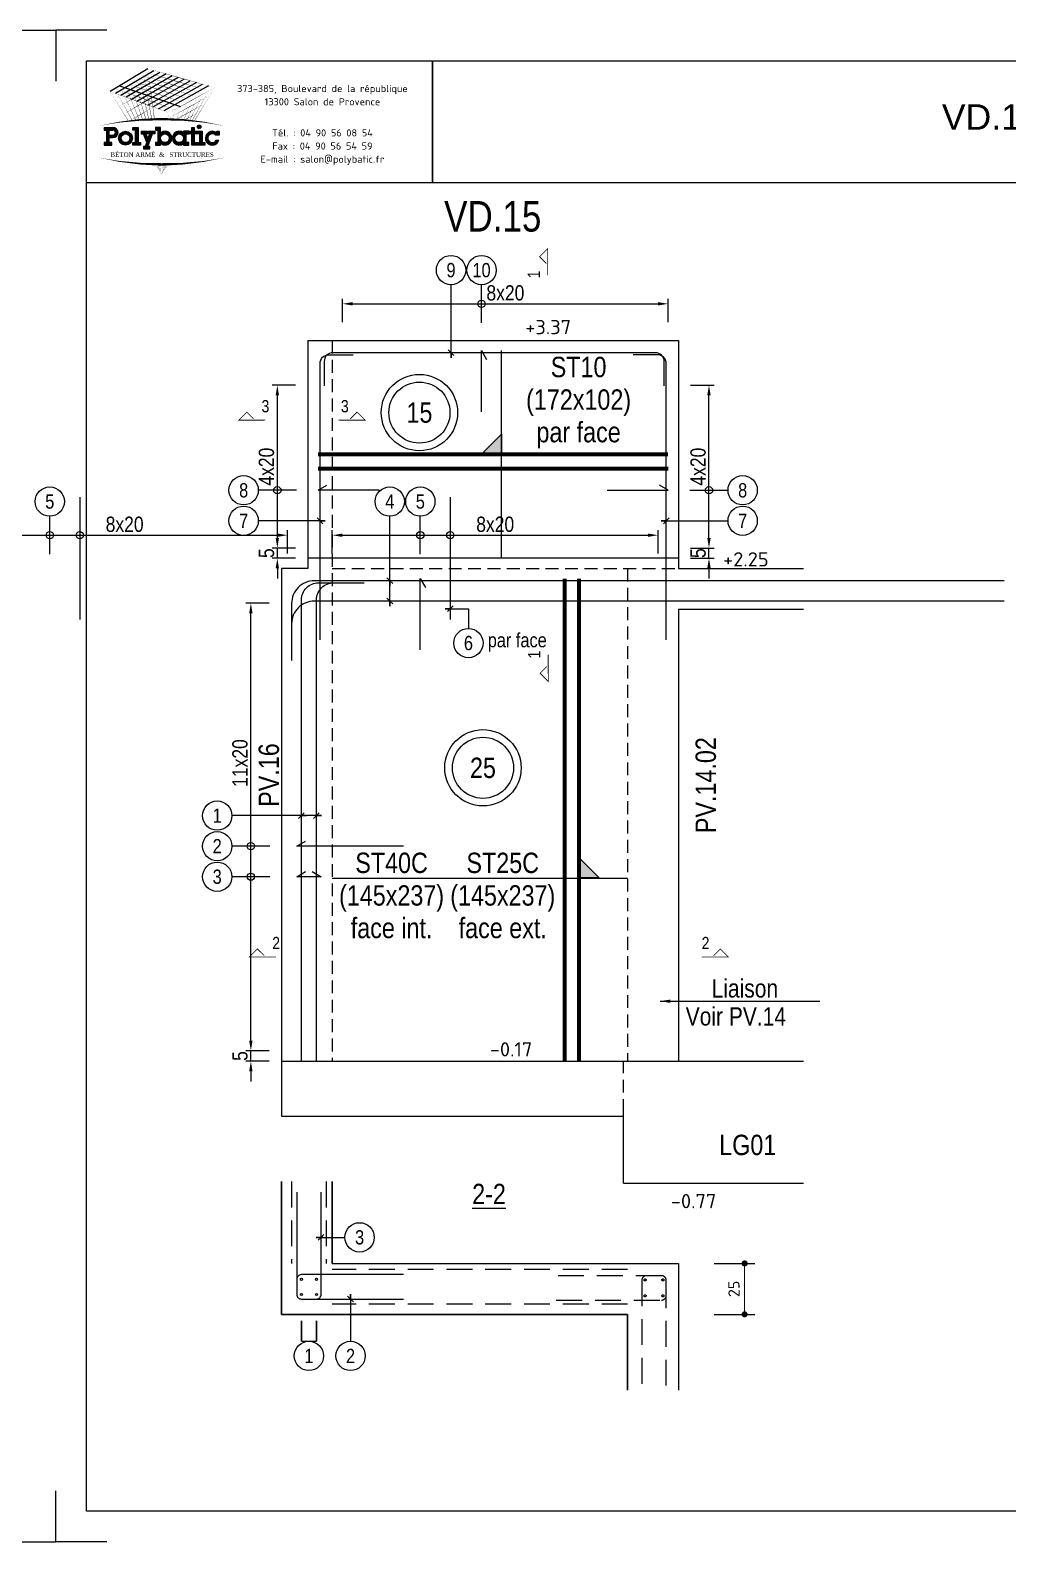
# Model space of a CAD drawing. Extents: x -10329 to 23244, y -15032 to -6928.
# Drawn here: x 17082 to 17562, y -9140 to -8398 of the extents above; entities that cross this region are included whole.
import ezdxf
from ezdxf.enums import TextEntityAlignment as Align

# ---------------------------------------------------------------- set-up
doc = ezdxf.new("R2010")
doc.units = 0
doc.linetypes.add('CACHE', pattern=[9.525, 6.35, -3.175])
doc.linetypes.add('CACHEX2', pattern=[19.05, 12.7, -6.35])
doc.layers.get('Defpoints').update_dxf_attribs({"color": 53})
for name, color, linetype in [('aide_STR_TS_TXT', 7, 'Continuous'), ('ARMATURES_ACIERS_FINS', 120, 'Continuous'), ('ARMATURES_ACIERS_FORTS', 150, 'Continuous'), ('ARMATURES_REPERAGE_ACIERS', 7, 'Continuous'), ('ARMATURES_TS', 22, 'CACHEX2'), ('Format A4 - Ech 1.25 - Horizontal$0$PYC-CARTOUCHE', 7, 'Continuous'), ('PYC_ARM_secondaries', 154, 'CACHEX2'), ('PYC_Cotation', 11, 'Continuous'), ('PYC_HOZ_BET_VU', 252, 'Continuous'), ('PYC_Niveau - Texte', 20, 'Continuous'), ('PYC_Texte général', 102, 'Continuous'), ('STR_TS_TXT', 7, 'Continuous')]:
    doc.layers.add(name, color=color, linetype=linetype)
doc.styles.add('Cotations', font='simplex.shx')
doc.styles.add('Format A3 - Ech 1.25 - Horizontal$0$ARIAL', font='ARIAL.TTF')
doc.styles.add('Format A3 - Ech 1.25 - Horizontal$0$POLYBATIC', font='TIMES.TTF')
doc.styles.add('Format A3 - Ech 1.25 - Horizontal$0$schéma', font='simplex.shx')
doc.styles.add('PYC_Texte_cotations', font='romans.shx')
doc.styles.add('PYC_Texte_Normal', font='ARIALN.TTF')
doc.styles.add('PYC_Texte_Reperage', font='ARIALN.TTF')
doc.styles.add('PYC_Texte_Titre1', font='ARIALN.TTF', dxfattribs={"height": 30})
doc.styles.add('SGI_Tex_Cotes', font='ARIALN.TTF')
doc.styles.get("Standard").update_dxf_attribs({"font": 'ARIAL.TTF'})
doc.styles.add('TEXTE TS', font='romans.shx', dxfattribs={"width": 0.7, "oblique": 15})
doc.linetypes.add('RBx0.50', pattern='A,0.25,-0.025,["V",Standard,S=0.05,R=0,X=-0.025,Y=-0.05],-0.05,["V",Standard,S=0.05,R=180,X=0.025,Y=0.05],-0.025', length=0.35)
doc.dimstyles.new('PYC-COUPES-25', dxfattribs={"dimscale": 50, "dimtxt": 0.11, "dimasz": 0.06, "dimexe": 0.1, "dimexo": 0.1, "dimgap": 0.05, "dimtad": 3, "dimdec": 1, "dimrnd": 0.5, "dimzin": 9, "dimdsep": 46, "dimtxsty": 'PYC_Texte_cotations', "dimblk1": 'DOT', "dimblk2": 'DOT', "dimsah": 1, "dimcen": 0.09, "dimclrd": 256, "dimclrt": 7, "dimaunit": 2, "dimadec": 1, "dimazin": 0, "dimtfac": 1, "dimtdec": 1, "dimtix": 1, "dimtmove": 2, "dimatfit": 3, "dimldrblk": 'DOT', "dimfxl": 0.3, "dimfxlon": 1, "dimtolj": 1, "dimtzin": 0, "dimlwd": 20, "dimarcsym": 0})
doc.dimstyles.new('SGI_Cot_Secondaire_25', dxfattribs={"dimscale": 0.5, "dimtxt": 15, "dimasz": 10, "dimexe": 5, "dimexo": 0, "dimgap": 3, "dimtad": 1, "dimdsep": 46, "dimtxsty": 'SGI_Tex_Cotes', "dimcen": 0, "dimclrd": 7, "dimclre": 7, "dimclrt": 7, "dimaunit": 2, "dimazin": 0, "dimtfac": 1, "dimtmove": 0, "dimatfit": 3, "dimfxl": 18, "dimfxlon": 1, "dimtolj": 1, "dimtzin": 0, "dimlwd": 25, "dimlwe": 25, "dimarcsym": 0})

# ---------------------------------------------------------------- blocks, each defined once
blk = doc.blocks.new('*U3')
at = {"linetype": 'Continuous', "lineweight": 25}
for radius in [25, 20]:
    blk.add_circle((0, 0), radius, dxfattribs=at)
at = {"linetype": 'Continuous', "lineweight": 25, "style": 'PYC_Texte_Normal'}
blk.add_attdef('EP2', text='', height=15, dxfattribs=at).set_placement((0, 0), align=Align.MIDDLE_CENTER)
blk = doc.blocks.new('_Dot')
at = {"color": 0, "lineweight": -2}
blk.add_line((-0.5, 0), (-1, 0), dxfattribs=at)
at = {"color": 0, "const_width": 0.5}
blk.add_lwpolyline([(-0.25, 0, 1), (0.25, 0, 1)], format="xyb", close=True, dxfattribs=at)
blk = doc.blocks.new('*D83')
at = {"layer": 'Defpoints', "color": 0, "transparency": 16777216}
for p in [(17400.49, -9003.62), (17433, -9003.62), (17375.49, -9028.62)]:
    blk.add_point(p, dxfattribs=at)
at = {"layer": 'PYC_Cotation', "color": 0, "lineweight": -2, "transparency": 16777216}
for p, q in [((17418, -9003.62), (17438, -9003.62)), ((17418, -9028.62), (17438, -9028.62))]:
    blk.add_line(p, q, dxfattribs=at)
at = {"layer": 'PYC_Cotation', "linetype": 'Continuous', "lineweight": 20, "transparency": 16777216}
blk.add_line((17433, -9025.62), (17433, -9006.62), dxfattribs=at)
at = {"layer": 'PYC_Cotation', "lineweight": 20, "transparency": 16777216, "xscale": 3, "yscale": 3, "zscale": 3}
for p, rotation in [((17433, -9003.62), 90), ((17433, -9028.62), 270)]:
    blk.add_blockref('_Dot', p, dxfattribs=dict(at, rotation=rotation))
at = {"layer": 'PYC_Cotation', "color": 7, "transparency": 16777216, "insert": (17427.75, -9016.12), "char_height": 5.5, "attachment_point": 5, "rotation": 90, "style": 'PYC_Texte_cotations'}
blk.add_mtext('\\A1;25', dxfattribs=at)
blk = doc.blocks.new('mrega')
at = {"layer": 'aide_STR_TS_TXT', "style": 'TEXTE TS', "width": 0.8}
for tag, p in [('ST10', (14.48, 0)), ('DIM', (14.48, -16)), ('NOTE', (14.48, -32))]:
    blk.add_attdef(tag, text='', height=10, dxfattribs=at).set_placement(p, align=Align.CENTER)
blk = doc.blocks.new('A$C6F247267')
blk.add_hatch(color=256).paths.add_polyline_path([(0, -0.2), (-0.2, 0), (0, 0)])
blk.add_lwpolyline([(-0.2, 0), (0, 0), (0, -0.2), (-0.2, 0)])
blk = doc.blocks.new('*D154')
at = {"layer": 'Defpoints', "color": 0, "transparency": 16777216}
for p in [(17395.49, -8532.22), (17235.49, -8550.22), (17395.49, -8550.22)]:
    blk.add_point(p, dxfattribs=at)
at = {"layer": 'PYC_Cotation', "color": 7, "linetype": 'Continuous', "lineweight": 25, "transparency": 16777216}
for p, q in [((17235.49, -8541.22), (17235.49, -8529.72)), ((17395.49, -8541.22), (17395.49, -8529.72)), ((17240.49, -8532.22), (17390.49, -8532.22))]:
    blk.add_line(p, q, dxfattribs=at)
at = {"layer": 'PYC_Cotation', "color": 7, "transparency": 16777216}
for points in [[(17240.49, -8531.38), (17240.49, -8533.05), (17235.49, -8532.22)], [(17390.49, -8531.38), (17390.49, -8533.05), (17395.49, -8532.22)]]:
    blk.add_solid(points, dxfattribs=at)
at = {"layer": 'PYC_Cotation', "color": 7, "transparency": 16777216, "insert": (17315.49, -8526.89), "char_height": 7.5, "attachment_point": 5, "style": 'SGI_Tex_Cotes'}
blk.add_mtext('\\A1;8x20', dxfattribs=at)
blk = doc.blocks.new('*D156')
at = {"layer": 'Defpoints', "color": 0, "transparency": 16777216}
for p in [(17390.49, -8645.89), (17230.49, -8657.22), (17390.49, -8657.22)]:
    blk.add_point(p, dxfattribs=at)
at = {"layer": 'PYC_Cotation', "color": 7, "linetype": 'Continuous', "lineweight": 25, "transparency": 16777216}
for p, q in [((17230.49, -8654.89), (17230.49, -8643.39)), ((17235.49, -8645.89), (17385.49, -8645.89)), ((17390.49, -8654.89), (17390.49, -8643.39))]:
    blk.add_line(p, q, dxfattribs=at)
at = {"layer": 'PYC_Cotation', "color": 7, "transparency": 16777216}
for points in [[(17235.49, -8645.06), (17235.49, -8646.72), (17230.49, -8645.89)], [(17385.49, -8645.06), (17385.49, -8646.72), (17390.49, -8645.89)]]:
    blk.add_solid(points, dxfattribs=at)
at = {"layer": 'PYC_Cotation', "color": 7, "transparency": 16777216, "insert": (17310.49, -8640.56), "char_height": 7.5, "attachment_point": 5, "style": 'SGI_Tex_Cotes'}
blk.add_mtext('\\A1;8x20', dxfattribs=at)
blk = doc.blocks.new('*D157')
at = {"layer": 'Defpoints', "color": 0, "transparency": 16777216}
for p in [(17203.49, -8652.22), (17218.49, -8652.22), (17218.49, -8657.22)]:
    blk.add_point(p, dxfattribs=at)
at = {"layer": 'PYC_Cotation', "color": 7, "linetype": 'Continuous', "lineweight": 25, "transparency": 16777216}
for p, q in [((17203.49, -8647.22), (17203.49, -8642.22)), ((17212.49, -8652.22), (17200.99, -8652.22)), ((17212.49, -8657.22), (17200.99, -8657.22)), ((17203.49, -8657.22), (17203.49, -8652.22)), ((17203.49, -8662.22), (17203.49, -8667.22))]:
    blk.add_line(p, q, dxfattribs=at)
at = {"layer": 'PYC_Cotation', "color": 7, "transparency": 16777216}
for points in [[(17202.65, -8647.22), (17204.32, -8647.22), (17203.49, -8652.22)], [(17202.65, -8662.22), (17204.32, -8662.22), (17203.49, -8657.22)]]:
    blk.add_solid(points, dxfattribs=at)
at = {"layer": 'PYC_Cotation', "color": 7, "transparency": 16777216, "insert": (17198.17, -8654.72), "char_height": 7.5, "attachment_point": 5, "rotation": 90, "style": 'SGI_Tex_Cotes'}
blk.add_mtext('\\A1;5', dxfattribs=at)
blk = doc.blocks.new('*D158')
at = {"layer": 'Defpoints', "color": 0, "transparency": 16777216}
for p in [(17203.49, -8572.22), (17218.49, -8572.22), (17218.49, -8652.22)]:
    blk.add_point(p, dxfattribs=at)
at = {"layer": 'PYC_Cotation', "color": 7, "linetype": 'Continuous', "lineweight": 25, "transparency": 16777216}
for p, q in [((17212.49, -8572.22), (17200.99, -8572.22)), ((17203.49, -8647.22), (17203.49, -8577.22)), ((17212.49, -8652.22), (17200.99, -8652.22))]:
    blk.add_line(p, q, dxfattribs=at)
at = {"layer": 'PYC_Cotation', "color": 7, "transparency": 16777216}
for points in [[(17202.65, -8577.22), (17204.32, -8577.22), (17203.49, -8572.22)], [(17202.65, -8647.22), (17204.32, -8647.22), (17203.49, -8652.22)]]:
    blk.add_solid(points, dxfattribs=at)
at = {"layer": 'PYC_Cotation', "color": 7, "transparency": 16777216, "insert": (17198.16, -8612.22), "char_height": 7.5, "attachment_point": 5, "rotation": 90, "style": 'SGI_Tex_Cotes'}
blk.add_mtext('\\A1;4x20', dxfattribs=at)
blk = doc.blocks.new('*D159')
at = {"layer": 'Defpoints', "color": 0, "transparency": 16777216}
for p in [(17400.49, -8652.22), (17400.49, -8657.22), (17415.49, -8652.22)]:
    blk.add_point(p, dxfattribs=at)
at = {"layer": 'PYC_Cotation', "color": 7, "linetype": 'Continuous', "lineweight": 25, "transparency": 16777216}
for p, q in [((17415.49, -8647.22), (17415.49, -8642.22)), ((17406.49, -8652.22), (17417.99, -8652.22)), ((17406.49, -8657.22), (17417.99, -8657.22)), ((17415.49, -8657.22), (17415.49, -8652.22)), ((17415.49, -8662.22), (17415.49, -8667.22))]:
    blk.add_line(p, q, dxfattribs=at)
at = {"layer": 'PYC_Cotation', "color": 7, "transparency": 16777216}
for points in [[(17414.65, -8647.22), (17416.32, -8647.22), (17415.49, -8652.22)], [(17414.65, -8662.22), (17416.32, -8662.22), (17415.49, -8657.22)]]:
    blk.add_solid(points, dxfattribs=at)
at = {"layer": 'PYC_Cotation', "color": 7, "transparency": 16777216, "insert": (17410.17, -8654.72), "char_height": 7.5, "attachment_point": 5, "rotation": 90, "style": 'SGI_Tex_Cotes'}
blk.add_mtext('\\A1;5', dxfattribs=at)
blk = doc.blocks.new('*D160')
at = {"layer": 'Defpoints', "color": 0, "transparency": 16777216}
for p in [(17400.49, -8572.22), (17415.49, -8572.22), (17400.49, -8652.22)]:
    blk.add_point(p, dxfattribs=at)
at = {"layer": 'PYC_Cotation', "color": 7, "linetype": 'Continuous', "lineweight": 25, "transparency": 16777216}
for p, q in [((17406.49, -8572.22), (17417.99, -8572.22)), ((17415.49, -8647.22), (17415.49, -8577.22)), ((17406.49, -8652.22), (17417.99, -8652.22))]:
    blk.add_line(p, q, dxfattribs=at)
at = {"layer": 'PYC_Cotation', "color": 7, "transparency": 16777216}
for points in [[(17414.65, -8577.22), (17416.32, -8577.22), (17415.49, -8572.22)], [(17414.65, -8647.22), (17416.32, -8647.22), (17415.49, -8652.22)]]:
    blk.add_solid(points, dxfattribs=at)
at = {"layer": 'PYC_Cotation', "color": 7, "transparency": 16777216, "insert": (17410.16, -8612.22), "char_height": 7.5, "attachment_point": 5, "rotation": 90, "style": 'SGI_Tex_Cotes'}
blk.add_mtext('\\A1;4x20', dxfattribs=at)
blk = doc.blocks.new('*D161')
at = {"layer": 'Defpoints', "color": 0, "transparency": 16777216}
for p in [(17190.49, -8899.22), (17205.49, -8899.22), (17205.49, -8904.22)]:
    blk.add_point(p, dxfattribs=at)
at = {"layer": 'PYC_Cotation', "color": 7, "linetype": 'Continuous', "lineweight": 25, "transparency": 16777216}
for p, q in [((17190.49, -8894.22), (17190.49, -8889.22)), ((17199.49, -8899.22), (17187.99, -8899.22)), ((17190.49, -8904.22), (17190.49, -8899.22)), ((17199.49, -8904.22), (17187.99, -8904.22)), ((17190.49, -8909.22), (17190.49, -8914.22))]:
    blk.add_line(p, q, dxfattribs=at)
at = {"layer": 'PYC_Cotation', "color": 7, "transparency": 16777216}
for points in [[(17189.65, -8894.22), (17191.32, -8894.22), (17190.49, -8899.22)], [(17189.65, -8909.22), (17191.32, -8909.22), (17190.49, -8904.22)]]:
    blk.add_solid(points, dxfattribs=at)
at = {"layer": 'PYC_Cotation', "color": 7, "transparency": 16777216, "insert": (17185.17, -8901.72), "char_height": 7.5, "attachment_point": 5, "rotation": 90, "style": 'SGI_Tex_Cotes'}
blk.add_mtext('\\A1;5', dxfattribs=at)
blk = doc.blocks.new('*D162')
at = {"layer": 'Defpoints', "color": 0, "transparency": 16777216}
for p in [(17190.49, -8679.22), (17205.49, -8679.22), (17205.49, -8899.22)]:
    blk.add_point(p, dxfattribs=at)
at = {"layer": 'PYC_Cotation', "color": 7, "linetype": 'Continuous', "lineweight": 25, "transparency": 16777216}
for p, q in [((17199.49, -8679.22), (17187.99, -8679.22)), ((17190.49, -8894.22), (17190.49, -8684.22)), ((17199.49, -8899.22), (17187.99, -8899.22))]:
    blk.add_line(p, q, dxfattribs=at)
at = {"layer": 'PYC_Cotation', "color": 7, "transparency": 16777216}
for points in [[(17189.65, -8684.22), (17191.32, -8684.22), (17190.49, -8679.22)], [(17189.65, -8894.22), (17191.32, -8894.22), (17190.49, -8899.22)]]:
    blk.add_solid(points, dxfattribs=at)
at = {"layer": 'PYC_Cotation', "color": 7, "transparency": 16777216, "insert": (17185.16, -8757.81), "char_height": 7.5, "attachment_point": 5, "rotation": 90, "style": 'SGI_Tex_Cotes'}
blk.add_mtext('\\A1;11x20', dxfattribs=at)
blk = doc.blocks.new('Format A3 - Ech 1.25 - Horizontal$0$A$C492E529B')
h = blk.add_hatch(color=256)
h.paths.add_polyline_path([(-1.983, 0.1), (-2.083, 0.1), (-2.083, 0.3), (-1.933, 0.3, 1), (-1.933, 0.7), (-2.283, 0.7), (-2.283, 0.6), (-2.183, 0.6), (-2.183, 0.1), (-2.283, 0.1), (-2.283, 0), (-1.983, 0)])
h.paths.add_polyline_path([(-2.083, 0.4), (-2.083, 0.6), (-1.933, 0.6, -1), (-1.933, 0.4)], flags=16)
for color, points in [(256, [(-0.938, 0.7), (-1.138, 0.7), (-1.138, 0.6), (-1.038, 0.6), (-1.038, 0.1), (-1.138, 0.1), (-1.138, 0), (-0.838, 0), (-0.838, 0.1), (-0.938, 0.1)]), (256, [(1.393, 0.55), (1.292, 0.55), (1.292, 0.7), (1.193, 0.7), (1.193, 0.55), (1.093, 0.55), (1.093, 0.45), (1.193, 0.45), (1.193, 0), (1.393, 0), (1.393, 0.1), (1.292, 0.1), (1.292, 0.45), (1.393, 0.45)]), (140, [(1.413, 0.725, 1), (1.563, 0.725, 1)]), (256, [(-0.367, 0.45), (-0.268, 0.45), (-0.268, 0.55), (-0.523, 0.55), (-0.523, 0.45), (-0.473, 0.45), (-0.543, 0.253), (-0.612, 0.45), (-0.562, 0.45), (-0.562, 0.55), (-0.818, 0.55), (-0.818, 0.45), (-0.718, 0.45), (-0.595, 0.101), (-0.648, -0.05), (-0.718, -0.05), (-0.718, -0.15), (-0.468, -0.15), (-0.468, -0.05), (-0.543, -0.05)]), (256, [(1.613, 0.55), (1.413, 0.55), (1.413, 0.45), (1.513, 0.45), (1.513, 0.1), (1.413, 0.1), (1.413, 0), (1.712, 0), (1.712, 0.1), (1.613, 0.1)]), (256, [(2.13, 0.4), (2.283, 0.4), (2.283, 0.55), (2.183, 0.55), (2.183, 0.487, 3.359496), (2.272, 0.2), (2.166, 0.2, -3.125802)])]:
    blk.add_hatch(color=color).paths.add_polyline_path(points)
h = blk.add_hatch(color=256)
h.paths.add_polyline_path([(-0.047, 0.487), (-0.047, 0.7), (-0.248, 0.7), (-0.248, 0.6), (-0.147, 0.6), (-0.147, 0.1), (-0.248, 0.1), (-0.248, 0), (-0.047, 0), (-0.047, 0.063, 2.12132)])
h.paths.add_polyline_path([(-0.047, 0.275, -1), (0.303, 0.275, -1)], flags=16)
h = blk.add_hatch(color=256)
h.paths.add_polyline_path([(-1.158, 0.275, 1), (-1.708, 0.275, 1)])
h.paths.add_polyline_path([(-1.608, 0.275, -1), (-1.258, 0.275, -1)], flags=16)
h = blk.add_hatch(color=256)
h.paths.add_polyline_path([(1.073, 0.1), (0.973, 0.1), (0.973, 0.45), (1.073, 0.45), (1.073, 0.55), (0.873, 0.55), (0.873, 0.487, 2.12132), (0.873, 0.063), (0.873, 0), (1.073, 0)])
h.paths.add_polyline_path([(0.523, 0.275, -1), (0.873, 0.275, -1)], flags=16)
for p, q in [((-0.595, 0.101), (-0.718, 0.45)), ((-0.648, -0.05), (-0.595, 0.101)), ((-0.543, 0.253), (-0.612, 0.45)), ((-0.543, -0.05), (-0.367, 0.45)), ((-0.543, 0.253), (-0.473, 0.45)), ((0.873, 0.55), (0.873, 0.487)), ((1.073, 0.55), (0.873, 0.55)), ((0.873, 0.063), (0.873, 0)), ((0.973, 0.1), (0.973, 0.45)), ((0.973, 0.45), (1.073, 0.45)), ((1.073, 0.1), (0.973, 0.1)), ((1.073, 0.45), (1.073, 0.55)), ((1.073, 0), (1.073, 0.1)), ((2.166, 0.2), (2.272, 0.2)), ((0.873, 0), (1.073, 0))]:
    blk.add_line(p, q)
for points in [[(-2.283, 0.7), (-1.933, 0.7)], [(-2.283, 0.7), (-2.283, 0.6), (-2.183, 0.6), (-2.183, 0.1), (-2.283, 0.1), (-2.283, 0), (-1.983, 0), (-1.983, 0.1), (-2.083, 0.1), (-2.083, 0.3), (-1.933, 0.3)], [(-2.083, 0.4), (-2.083, 0.6), (-1.933, 0.6)], [(-1.138, 0.7), (-0.938, 0.7), (-0.938, 0.1), (-0.838, 0.1), (-0.838, 0), (-1.138, 0), (-1.138, 0.1), (-1.038, 0.1), (-1.038, 0.6), (-1.138, 0.6), (-1.138, 0.7)], [(-0.248, 0.7), (-0.248, 0.6), (-0.147, 0.6), (-0.147, 0.1), (-0.248, 0.1), (-0.248, 0), (-0.047, 0), (-0.047, 0.063)], [(-0.047, 0.487), (-0.047, 0.7), (-0.248, 0.7)], [(1.093, 0.55), (1.193, 0.55), (1.193, 0.7), (1.292, 0.7), (1.292, 0.55), (1.393, 0.55), (1.393, 0.45), (1.292, 0.45), (1.292, 0.1), (1.393, 0.1), (1.393, 0), (1.193, 0), (1.193, 0.45), (1.093, 0.45)], [(-2.083, 0.4), (-1.933, 0.4)], [(-0.818, 0.55), (-0.562, 0.55)], [(-0.818, 0.55), (-0.818, 0.45), (-0.718, 0.45)], [(-0.612, 0.45), (-0.562, 0.45), (-0.562, 0.55)], [(-0.523, 0.55), (-0.268, 0.55), (-0.268, 0.45), (-0.367, 0.45)], [(-0.473, 0.45), (-0.523, 0.45), (-0.523, 0.55)], [(1.093, 0.45), (1.093, 0.55)], [(1.413, 0.45), (1.413, 0.55), (1.613, 0.55), (1.613, 0.1), (1.712, 0.1), (1.712, 0), (1.413, 0), (1.413, 0.1), (1.513, 0.1), (1.513, 0.45), (1.413, 0.45)], [(2.183, 0.487), (2.183, 0.55), (2.283, 0.55), (2.283, 0.4), (2.13, 0.4)], [(-0.648, -0.05), (-0.718, -0.05), (-0.718, -0.15), (-0.468, -0.15), (-0.468, -0.05), (-0.543, -0.05)]]:
    blk.add_lwpolyline(points)
at = {"color": 140}
blk.add_circle((1.488, 0.725), 0.075, dxfattribs=at)
for centre, radius in [((-1.433, 0.275), 0.275), ((-1.433, 0.275), 0.175), ((0.128, 0.275), 0.175), ((0.698, 0.275), 0.175)]:
    blk.add_circle(centre, radius)
for centre, radius, start, end in [((-1.933, 0.5), 0.2, 270, 90), ((-1.933, 0.5), 0.1, 270, 90), ((0.128, 0.275), 0.275, 230.4788, 129.5212), ((0.698, 0.275), 0.275, 50.4788, 309.5212), ((2.008, 0.275), 0.275, 50.4788, 344.17338), ((2.008, 0.275), 0.175, 45.58469, 334.62307)]:
    blk.add_arc(centre, radius, start, end)
blk = doc.blocks.new('Format A3 - Ech 1.25 - Horizontal$0$polybatic')
at = {"color": 140}
for p, q in [((3.761, 2.305), (2.261, 1.405)), ((2.475, 1.328), (4.002, 2.237)), ((2.689, 1.25), (4.243, 2.169)), ((4.484, 2.1), (2.902, 1.173)), ((3.116, 1.096), (4.725, 2.032)), ((3.33, 1.019), (4.966, 1.964)), ((5.207, 1.896), (3.543, 0.941)), ((3.757, 0.864), (5.448, 1.828)), ((2.636, 1.63), (5.061, 0.805)), ((5.689, 1.76), (3.97, 0.787)), ((4.184, 0.71), (5.93, 1.691)), ((6.17, 1.623), (4.398, 0.632))]:
    blk.add_line(p, q, dxfattribs=at)
for points in [[(2.261, 1.405, 0, 0.02, 0), (3.011, 1.855, 0, 0, 0)], [(3.011, 1.855, 0.02, 0, 0), (3.761, 2.305, 0, 0, 0)], [(4.261, 1.455, 0.02, 0, 0), (3.011, 1.855, 0, 0, 0)], [(3.557, 0.281, 0.0168, 0, 0), (3.011, 1.855, 0, 0, 0)], [(3.811, 1.923, 0, 0.02, 0), (3.13, 1.514, 0, 0, 0)], [(4.468, 1.574, 0.02, 0, 0), (3.199, 1.967, 0, 0, 0)], [(3.683, 0.288, 0.0174, 0, 0), (3.199, 1.967, 0, 0, 0)], [(3.239, 1.782, 0.02, 0, 0), (4.002, 2.237, 0, 0, 0)], [(4.674, 1.692, 0.02, 0, 0), (3.386, 2.08, 0, 0, 0)], [(3.802, 0.294, 0.018, 0, 0), (3.386, 2.08, 0, 0, 0)], [(3.466, 1.71, 0.02, 0, 0), (4.243, 2.169, 0, 0, 0)], [(4.88, 1.811, 0.02, 0, 0), (3.574, 2.192, 0, 0, 0)], [(3.916, 0.298, 0.0185, 0, 0), (3.574, 2.192, 0, 0, 0)], [(3.693, 1.637, 0.02, 0, 0), (4.484, 2.1, 0, 0, 0)], [(5.086, 1.93, 0.02, 0, 0), (3.761, 2.305, 0, 0, 0)], [(4.024, 0.301, 0.0191, 0, 0), (3.761, 2.305, 0, 0, 0)], [(3.92, 1.564, 0.02, 0, 0), (4.725, 2.032, 0, 0, 0)], [(4.148, 1.491, 0.02, 0, 0), (4.966, 1.964, 0, 0, 0)], [(4.375, 1.419, 0.02, 0, 0), (5.207, 1.896, 0, 0, 0)], [(4.602, 1.346, 0.02, 0, 0), (5.448, 1.828, 0, 0, 0)], [(6.186, 1.43, 0, 0.02, 0), (4.88, 1.811, 0, 0, 0)], [(6.411, 1.555, 0, 0.02, 0), (5.086, 1.93, 0, 0, 0)], [(3.436, 0.98, 0.02, 0, 0), (2.261, 1.405, 0, 0, 0)], [(2.991, 0.23, 0.0142, 0, 0), (2.261, 1.405, 0, 0, 0)], [(2.448, 1.105, 0, 0.02, 0), (3.13, 1.514, 0, 0, 0)], [(3.643, 1.099, 0.02, 0, 0), (2.449, 1.517, 0, 0, 0)], [(3.143, 0.247, 0.0149, 0, 0), (2.449, 1.517, 0, 0, 0)], [(2.475, 1.328, 0, 0.02, 0), (3.239, 1.782, 0, 0, 0)], [(3.849, 1.217, 0.02, 0, 0), (2.636, 1.63, 0, 0, 0)], [(3.287, 0.26, 0.0155, 0, 0), (2.636, 1.63, 0, 0, 0)], [(2.689, 1.25, 0, 0.02, 0), (3.466, 1.71, 0, 0, 0)], [(4.055, 1.336, 0.02, 0, 0), (2.824, 1.742, 0, 0, 0)], [(3.425, 0.271, 0.0162, 0, 0), (2.824, 1.742, 0, 0, 0)], [(2.902, 1.173, 0, 0.02, 0), (3.693, 1.637, 0, 0, 0)], [(3.116, 1.096, 0, 0.02, 0), (3.92, 1.564, 0, 0, 0)], [(3.861, 1.541, 0, 0.02, 0), (3.248, 1.173, 0, 0, 0)], [(3.33, 1.019, 0, 0.02, 0), (4.148, 1.491, 0, 0, 0)], [(3.543, 0.941, 0, 0.02, 0), (4.375, 1.419, 0, 0, 0)], [(3.757, 0.864, 0, 0.02, 0), (4.602, 1.346, 0, 0, 0)], [(5.061, 0.805, 0, 0.02, 0), (3.849, 1.217, 0, 0, 0)], [(3.97, 0.787, 0, 0.02, 0), (4.83, 1.273, 0, 0, 0)], [(5.286, 0.93, 0, 0.02, 0), (4.055, 1.336, 0, 0, 0)], [(4.184, 0.71, 0, 0.02, 0), (5.057, 1.2, 0, 0, 0)], [(5.511, 1.055, 0, 0.02, 0), (4.261, 1.455, 0, 0, 0)], [(5.736, 1.18, 0, 0.02, 0), (4.468, 1.574, 0, 0, 0)], [(5.961, 1.305, 0, 0.02, 0), (4.674, 1.692, 0, 0, 0)], [(4.83, 1.273, 0.02, 0, 0), (5.689, 1.76, 0, 0, 0)], [(5.057, 1.2, 0.02, 0, 0), (5.93, 1.691, 0, 0, 0)], [(5.284, 1.128, 0.02, 0, 0), (6.17, 1.623, 0, 0, 0)], [(5.402, 0.787, 0.02, 0, 0), (6.22, 1.241, 0, 0, 0)], [(5.419, 0.253, 0.0132, 0, 0), (5.961, 1.305, 0, 0, 0)], [(5.511, 1.055, 0.02, 0, 0), (6.411, 1.555, 0, 0, 0)], [(5.517, 0.243, 0.0143, 0, 0), (6.186, 1.43, 0, 0, 0)], [(5.607, 0.233, 0.0153, 0, 0), (6.411, 1.555, 0, 0, 0)], [(2.634, 0.805, 0, 0.02, 0), (3.248, 1.173, 0, 0, 0)], [(2.82, 0.505, 0, 0.02, 0), (3.366, 0.832, 0, 0, 0)], [(3.911, 1.16, 0, 0.02, 0), (3.366, 0.832, 0, 0, 0)], [(4.611, 0.555, 0, 0.02, 0), (3.436, 0.98, 0, 0, 0)], [(3.961, 0.778, 0, 0.02, 0), (3.484, 0.491, 0, 0, 0)], [(4.836, 0.68, 0, 0.02, 0), (3.643, 1.099, 0, 0, 0)], [(4.398, 0.632, 0, 0.02, 0), (5.284, 1.128, 0, 0, 0)], [(4.584, 0.332, 0, 0.02, 0), (5.402, 0.787, 0, 0, 0)], [(4.611, 0.555, 0, 0.02, 0), (5.511, 1.055, 0, 0, 0)], [(4.758, 0.296, 0.00596, 0, 0), (4.836, 0.68, 0, 0, 0)], [(4.918, 0.289, 0.00764, 0, 0), (5.061, 0.805, 0, 0, 0)], [(5.062, 0.281, 0.00919, 0, 0), (5.286, 0.93, 0, 0, 0)], [(5.181, 0.249, 0.02, 0, 0), (5.839, 0.614, 0, 0, 0)], [(5.193, 0.272, 0.0106, 0, 0), (5.511, 1.055, 0, 0, 0)], [(5.29, 0.517, 0.02, 0, 0), (6.03, 0.928, 0, 0, 0)], [(5.311, 0.262, 0.0119, 0, 0), (5.736, 1.18, 0, 0, 0)], [(1.811, 0.035, 0, 0.1, -0.053843), (4.311, 0.305, 0, 0, 0)], [(3.007, 0.205, 0, 0.02, 0), (3.484, 0.491, 0, 0, 0)], [(4.011, 0.396, 0, 0.00817, 0), (3.844, 0.296, 0, 0.00817, 0)], [(6.811, 0.035, 0, 0.1, 0.053843), (4.311, 0.305, 0, 0, 0)], [(4.58, 0.302, 0.00413, 0, 0), (4.611, 0.555, 0, 0, 0)], [(4.883, 0.291, 0.00887, 0.02, 0), (5.293, 0.519, 0, 0, 0)], [(5.54, 0.24, 0.00376, 0, 0), (5.648, 0.3, 0, 0, 0)], [(1.811, -1.225, 0, 0.1, 0.053843), (4.311, -1.495, 0, 0, 0)], [(6.811, -1.225, 0, 0.1, -0.053843), (4.311, -1.495, 0, 0, 0)], [(4.311, -1.895, 0, 0.00488, 0), (4.061, -1.492, 0, 0.00488, 0)], [(4.311, -1.895, 0, 0.00471, 0), (4.092, -1.493, 0, 0.00471, 0)], [(4.311, -1.895, 0, 0.00456, 0), (4.121, -1.493, 0, 0.00456, 0)], [(4.311, -1.895, 0, 0.00441, 0), (4.147, -1.494, 0, 0.00441, 0)], [(4.311, -1.895, 0, 0.00428, 0), (4.172, -1.494, 0, 0.00428, 0)], [(4.311, -1.895, 0, 0.00415, 0), (4.196, -1.494, 0, 0.00415, 0)], [(4.311, -1.895, 0, 0.00403, 0), (4.218, -1.495, 0, 0.00403, 0)], [(4.311, -1.895, 0, 0.00392, 0), (4.239, -1.495, 0, 0.00392, 0)], [(4.311, -1.895, 0, 0.00392, 0), (4.239, -1.495, 0, 0.00392, 0)], [(4.311, -1.895, 0, 0.00381, 0), (4.259, -1.495, 0, 0.00381, 0)], [(4.311, -1.895, 0, 0.00653, 0), (4.36, -1.495, 0, 0.00653, 0)], [(4.311, -1.895, 0, 0.00622, 0), (4.393, -1.495, 0, 0.00622, 0)], [(4.311, -1.895, 0, 0.00593, 0), (4.423, -1.494, 0, 0.00593, 0)], [(4.311, -1.895, 0, 0.00484, 0), (4.538, -1.493, 0, 0.00484, 0)], [(4.311, -1.895, 0, 0.00467, 0), (4.556, -1.492, 0, 0.00467, 0)], [(4.311, -1.895, 0, 0.00568, 0), (4.45, -1.494, 0, 0.00568, 0)], [(4.311, -1.895, 0, 0.00544, 0), (4.475, -1.494, 0, 0.00544, 0)], [(4.311, -1.895, 0, 0.00522, 0), (4.497, -1.494, 0, 0.00522, 0)], [(4.311, -1.895, 0, 0.00502, 0), (4.519, -1.493, 0, 0.00502, 0)]]:
    blk.add_lwpolyline(points, format="xyseb", dxfattribs=at)
at = {"color": 5}
blk.add_blockref('Format A3 - Ech 1.25 - Horizontal$0$A$C492E529B', (4.311, -0.73), dxfattribs=at)
at = {"lineweight": 60, "style": 'Format A3 - Ech 1.25 - Horizontal$0$POLYBATIC'}
for s, p in [('BÉTON ARMÉ', (2.28, -1.195)), ('STRUCTURES', (4.619, -1.195))]:
    blk.add_text(s, height=0.18, dxfattribs=at).set_placement(p)
at = {"color": 140, "style": 'Format A3 - Ech 1.25 - Horizontal$0$POLYBATIC'}
blk.add_text('&', height=0.18, dxfattribs=at).set_placement((4.311, -1.195), align=Align.CENTER)
blk = doc.blocks.new('*D169')
at = {"layer": 'Defpoints', "color": 0, "transparency": 16777216}
for p in [(17208.49, -8645.89), (17048.49, -8657.22), (17208.49, -8657.22)]:
    blk.add_point(p, dxfattribs=at)
at = {"layer": 'PYC_Cotation', "color": 7, "linetype": 'Continuous', "lineweight": 25, "transparency": 16777216}
for p, q in [((17048.49, -8654.89), (17048.49, -8643.39)), ((17053.49, -8645.89), (17203.49, -8645.89)), ((17208.49, -8654.89), (17208.49, -8643.39))]:
    blk.add_line(p, q, dxfattribs=at)
at = {"layer": 'PYC_Cotation', "color": 7, "transparency": 16777216}
for points in [[(17053.49, -8645.06), (17053.49, -8646.72), (17048.49, -8645.89)], [(17203.49, -8645.06), (17203.49, -8646.72), (17208.49, -8645.89)]]:
    blk.add_solid(points, dxfattribs=at)
at = {"layer": 'PYC_Cotation', "color": 7, "transparency": 16777216, "insert": (17128.49, -8640.56), "char_height": 7.5, "attachment_point": 5, "style": 'SGI_Tex_Cotes'}
blk.add_mtext('\\A1;8x20', dxfattribs=at)

msp = doc.modelspace()

# ---------------------------------------------------------------- linework, layer by layer
at = {"layer": 'ARMATURES_ACIERS_FINS'}
for points in [[(17224.488, -8697.221), (17224.488, -8561.521, -0.4142136), (17228.788, -8557.221), (17240.788, -8557.221)], [(17393.488, -8572.521), (17393.488, -8560.521, 0.4142136), (17389.188, -8556.221), (17230.788, -8556.221, 0.4142136), (17226.488, -8560.521), (17226.488, -8572.521)], [(17394.488, -8697.221), (17394.488, -8561.521, 0.4142136), (17390.188, -8557.221), (17378.188, -8557.221)], [(17215.288, -8904.221), (17215.288, -8677.721, -0.4142136), (17223.788, -8669.221), (17238.788, -8669.221)], [(17222.688, -8904.221), (17222.688, -8677.721, -0.4142136), (17231.188, -8669.221), (17246.188, -8669.221)], [(17212.988, -8968.621), (17212.988, -9018.821, 0.4142136), (17215.288, -9021.121), (17222.688, -9021.121, 0.4142136), (17224.988, -9018.821), (17224.988, -8968.621)], [(17265.488, -9009.121), (17215.288, -9009.121, 0.4142136), (17212.988, -9011.421), (17212.988, -9018.821, 0.4142136), (17215.288, -9021.121), (17265.488, -9021.121)]]:
    msp.add_lwpolyline(points, format="xyb", dxfattribs=at)
for points in [[(17303.793, -8585.221), (17303.793, -8555.221), (17306.293, -8559.551)], [(17106.431, -8627.221), (17106.431, -8687.221)], [(17253.488, -8623.807), (17223.488, -8623.807), (17227.818, -8621.307)], [(17288.431, -8627.221), (17288.431, -8687.221)], [(17365.488, -8623.807), (17395.488, -8623.807), (17391.158, -8621.307)], [(17273.719, -8702.221), (17273.719, -8667.221), (17276.219, -8671.551)], [(17265.488, -8798.639), (17212.988, -8798.639), (17217.318, -8796.139)], [(17220.658, -8811.139), (17224.988, -8813.639), (17212.988, -8813.639), (17217.318, -8811.139)]]:
    msp.add_lwpolyline(points, dxfattribs=at)
for centre in [(17215.288, -9011.421), (17222.688, -9011.421), (17215.288, -9018.821), (17222.688, -9018.821)]:
    msp.add_circle(centre, 0.5, dxfattribs=at)
at = {"layer": 'ARMATURES_ACIERS_FORTS'}
for points in [[(17560.488, -8668.221), (17221.688, -8668.221, 0.4142136), (17210.488, -8679.421), (17210.488, -8697.421)], [(17560.488, -8678.221), (17221.688, -8678.221, 0.4142136), (17210.488, -8689.421), (17210.488, -8707.421)]]:
    msp.add_lwpolyline(points, format="xyb", dxfattribs=at)
at = {"layer": 'ARMATURES_REPERAGE_ACIERS'}
for points in [[(17288.793, -8556.221), (17288.793, -8558.721), (17288.793, -8556.221), (17290.207, -8557.635), (17288.793, -8556.221), (17287.379, -8554.807), (17288.793, -8556.221), (17288.793, -8522.87)], [(17303.793, -8541.561), (17303.793, -8522.87)], [(17212.834, -8623.807), (17194.143, -8623.807)], [(17406.143, -8623.807), (17424.834, -8623.807)], [(17091.719, -8655.234), (17091.719, -8636.543)], [(17224.488, -8638.807), (17226.988, -8638.807), (17224.488, -8638.807), (17225.902, -8640.222), (17224.488, -8638.807), (17223.074, -8637.393), (17224.488, -8638.807), (17194.143, -8638.807)], [(17258.719, -8668.221), (17258.719, -8670.721), (17258.719, -8668.221), (17260.133, -8669.635), (17258.719, -8668.221), (17257.304, -8666.807), (17258.719, -8668.221), (17258.719, -8636.543)], [(17258.719, -8678.221), (17258.719, -8680.721), (17258.719, -8678.221), (17260.133, -8679.635), (17258.719, -8678.221), (17257.304, -8676.807), (17258.719, -8678.221), (17258.719, -8636.543)], [(17273.719, -8655.234), (17273.719, -8636.543)], [(17394.488, -8638.807), (17391.988, -8638.807), (17394.488, -8638.807), (17393.074, -8640.222), (17394.488, -8638.807), (17395.902, -8637.393), (17394.488, -8638.807), (17424.834, -8638.807)], [(17288.431, -8681.99), (17285.931, -8681.99), (17288.431, -8681.99), (17287.017, -8683.405), (17288.431, -8681.99), (17289.846, -8680.576), (17288.431, -8681.99), (17297.339, -8681.99), (17297.339, -8691.656)], [(17215.288, -8783.639), (17217.788, -8783.639), (17215.288, -8783.639), (17216.702, -8782.225), (17215.288, -8783.639), (17213.874, -8785.053), (17215.288, -8783.639), (17181.143, -8783.639)], [(17222.688, -8783.639), (17225.188, -8783.639), (17222.688, -8783.639), (17224.102, -8782.225), (17222.688, -8783.639), (17221.274, -8785.053), (17222.688, -8783.639), (17181.143, -8783.639)], [(17199.834, -8798.639), (17181.143, -8798.639)], [(17199.834, -8813.639), (17181.143, -8813.639)], [(17224.988, -8990.791), (17222.488, -8990.791), (17224.988, -8990.791), (17223.574, -8992.205), (17224.988, -8990.791), (17226.402, -8989.377), (17224.988, -8990.791), (17236.685, -8990.791)], [(17239.431, -9021.121), (17239.431, -9018.621), (17239.431, -9021.121), (17238.017, -9019.707), (17239.431, -9021.121), (17240.845, -9022.535), (17239.431, -9021.121), (17239.431, -9041.853)], [(17215.288, -9041.853), (17215.288, -9031.853), (17215.288, -9041.853), (17222.688, -9041.853), (17222.688, -9031.853), (17222.688, -9041.853)]]:
    msp.add_lwpolyline(points, dxfattribs=at)
for centre, radius in [((17288.793, -8515.67), 7.2), ((17303.793, -8515.67), 7.2), ((17303.793, -8532.216), 1.8), ((17186.943, -8623.807), 7.2), ((17432.034, -8623.807), 7.2), ((17091.719, -8629.343), 7.2), ((17203.488, -8623.807), 1.8), ((17258.719, -8629.343), 7.2), ((17273.719, -8629.343), 7.2), ((17415.488, -8623.807), 1.8), ((17186.943, -8638.807), 7.2), ((17432.034, -8638.807), 7.2), ((17091.719, -8645.889), 1.8), ((17106.431, -8645.889), 1.8), ((17273.719, -8645.889), 1.8), ((17288.431, -8645.889), 1.8), ((17297.339, -8698.856), 7.2), ((17173.943, -8783.639), 7.2), ((17173.943, -8798.639), 7.2), ((17190.488, -8798.639), 1.8), ((17173.943, -8813.639), 7.2), ((17190.488, -8813.639), 1.8), ((17243.885, -8990.791), 7.2), ((17218.988, -9049.053), 7.2), ((17239.431, -9049.053), 7.2)]:
    msp.add_circle(centre, radius, dxfattribs=at)
at = {"layer": 'ARMATURES_TS', "color": 3, "linetype": 'Continuous'}
for points in [[(17313.549, -8657.221), (17313.549, -8555.221)], [(17230.488, -8814.296), (17375.488, -8814.296)]]:
    msp.add_lwpolyline(points, dxfattribs=at)
at = {"layer": 'ARMATURES_TS', "linetype": 'CACHE', "ltscale": 2, "const_width": 2}
for points in [[(17395.425, -8606.221), (17223.488, -8606.221)], [(17351.591, -8904.221), (17351.591, -8667.221)]]:
    msp.add_lwpolyline(points, dxfattribs=at)
at = {"layer": 'ARMATURES_TS', "linetype": 'Continuous', "lineweight": -2, "ltscale": 0.01, "const_width": 2}
for points in [[(17395.488, -8613.176), (17223.488, -8613.176)], [(17344.636, -8904.221), (17344.636, -8667.221)]]:
    msp.add_lwpolyline(points, dxfattribs=at)
at = {"layer": 'ARMATURES_TS'}
for points in [[(17210.488, -8963.427), (17210.488, -9003.621)], [(17227.488, -8963.427), (17227.488, -9003.621)], [(17375.488, -9006.621), (17230.488, -9006.621)], [(17375.488, -9023.621), (17230.488, -9023.621)]]:
    msp.add_lwpolyline(points, dxfattribs=at)
at = {"layer": 'Format A4 - Ech 1.25 - Horizontal$0$PYC-CARTOUCHE'}
for points in [[(17069.73, -8397.83), (17094.73, -8397.83), (17094.73, -8422.83)], [(17119.73, -8397.83), (17094.73, -8397.83), (17094.73, -8422.83)], [(17069.73, -9140.33), (17094.73, -9140.33), (17094.73, -9115.33)], [(17119.73, -9140.33), (17094.73, -9140.33), (17094.73, -9115.33)]]:
    msp.add_lwpolyline(points, dxfattribs=at)
for points in [[(17109.73, -8412.83), (18129.73, -8412.83), (18129.73, -9125.33), (17109.73, -9125.33)], [(17109.73, -8412.83), (17279.73, -8412.83), (17279.73, -8472.83), (17109.73, -8472.83)], [(17279.73, -8412.83), (17829.73, -8412.83), (17829.73, -8472.83), (17279.73, -8472.83)]]:
    msp.add_lwpolyline(points, close=True, dxfattribs=at)
at = {"layer": 'PYC_ARM_secondaries'}
for points in [[(17340.488, -9021.621), (17392.188, -9021.621, 0.4142136), (17394.488, -9019.321), (17394.488, -9011.921, 0.4142136), (17392.188, -9009.621), (17340.488, -9009.621)], [(17394.488, -9063.621), (17394.488, -9011.921, 0.4142136), (17392.188, -9009.621), (17384.788, -9009.621, 0.4142136), (17382.488, -9011.921), (17382.488, -9063.621)]]:
    msp.add_lwpolyline(points, format="xyb", dxfattribs=at)
for centre in [(17384.088, -9011.721), (17392.888, -9011.721), (17384.088, -9019.521), (17392.888, -9019.521)]:
    msp.add_circle(centre, 0.5, dxfattribs=at)
at = {"layer": 'PYC_Cotation', "const_width": 0.375}
for points in [[(17336.296, -8518.247), (17336.259, -8505.123), (17332.293, -8509.111), (17335.617, -8512.416)], [(17197.653, -8589.35), (17184.528, -8589.387), (17188.495, -8585.398), (17191.818, -8588.703)], [(17233.516, -8589.35), (17246.641, -8589.387), (17242.675, -8585.398), (17239.351, -8588.703)], [(17336.502, -8704.563), (17336.539, -8717.688), (17332.551, -8713.722), (17335.856, -8710.398)], [(17202.883, -8853.071), (17189.758, -8853.108), (17193.725, -8849.119), (17197.049, -8852.425)], [(17411.936, -8853.071), (17425.061, -8853.108), (17421.095, -8849.119), (17417.771, -8852.425)]]:
    msp.add_lwpolyline(points, dxfattribs=at)
at = {"layer": 'PYC_HOZ_BET_VU'}
for points in [[(17218.488, -8550.221), (17218.488, -8662.221), (17205.488, -8662.221), (17205.488, -8931.221)], [(17218.488, -8550.221), (17400.488, -8550.221)], [(17400.488, -8550.221), (17400.488, -8662.221)], [(17400.488, -8662.221), (17461.969, -8662.221)], [(17400.488, -8682.221), (17461.969, -8682.221)], [(17400.488, -8682.221), (17400.488, -8904.221)], [(17400.488, -8904.221), (17461.969, -8904.221)], [(17205.488, -8931.221), (17373.488, -8931.221)], [(17373.488, -8964.221), (17373.488, -8929.221)], [(17230.488, -9003.621), (17230.488, -8963.427), (17230.488, -9003.621), (17400.488, -9003.621), (17400.488, -9065.809)], [(17373.488, -8964.221), (17461.969, -8964.221)]]:
    msp.add_lwpolyline(points, dxfattribs=at)
at = {"layer": 'PYC_HOZ_BET_VU', "linetype": 'CACHEX2', "ltscale": 0.5}
for points in [[(17230.488, -8550.221), (17230.488, -8904.221)], [(17230.488, -8662.221), (17400.488, -8662.221)], [(17375.488, -8662.221), (17375.488, -8904.221)], [(17230.488, -8904.221), (17375.488, -8904.221)], [(17373.488, -8929.221), (17373.488, -8904.221)]]:
    msp.add_lwpolyline(points, dxfattribs=at)
at = {"layer": 'PYC_HOZ_BET_VU', "linetype": 'RBx0.50', "ltscale": 50}
for points in [[(17400.488, -8657.221), (17218.488, -8657.221)], [(17205.488, -8904.221), (17400.488, -8904.221)]]:
    msp.add_lwpolyline(points, dxfattribs=at)
at = {"layer": 'PYC_HOZ_BET_VU'}
msp.add_lwpolyline([(17375.488, -9028.621), (17205.488, -9028.621), (17205.488, -8963.427), (17205.488, -9028.621), (17375.488, -9028.621), (17375.488, -9065.809)], close=True, dxfattribs=at)

# ---------------------------------------------------------------- block references
at = {"layer": 'ARMATURES_TS', "xscale": 50, "yscale": 50, "zscale": 50}
for p, rotation in [((17313.549, -8606.221), 270), ((17351.591, -8814.144), 180)]:
    msp.add_blockref('A$C6F247267', p, dxfattribs=dict(at, rotation=rotation))
at = {"layer": 'Format A4 - Ech 1.25 - Horizontal$0$PYC-CARTOUCHE', "xscale": 12.375, "yscale": 12.375, "zscale": 12.375}
msp.add_blockref('Format A3 - Ech 1.25 - Horizontal$0$polybatic', (17093.329, -8445.257), dxfattribs=at)
at = {"layer": 'PYC_Niveau - Texte'}
ref = msp.add_blockref('*U3', (17273.284, -8585.652), dxfattribs=dict(at, xscale=0.75, yscale=0.75, zscale=0.75))
ref.add_attrib('EP2', '15', dxfattribs={"layer": '0', "linetype": 'Continuous', "lineweight": 25, "height": 10, "style": 'PYC_Texte_Normal'}).set_placement((17273.284, -8585.652), align=Align.MIDDLE_CENTER)
ref = msp.add_blockref('*U3', (17304.48, -8760.151), dxfattribs=dict(at, xscale=0.75, yscale=0.75, zscale=0.75))
ref.add_attrib('EP2', '25', dxfattribs={"layer": '0', "linetype": 'Continuous', "lineweight": 25, "height": 10, "style": 'PYC_Texte_Normal'}).set_placement((17304.48, -8760.151), align=Align.MIDDLE_CENTER)
at = {"layer": 'STR_TS_TXT'}
ref = msp.add_blockref('mrega', (17336.975, -8568.254), dxfattribs=at)
ref.add_attrib('NOTE', 'par face', dxfattribs={"height": 10, "style": 'SGI_Tex_Cotes'}).set_placement((17351.451, -8600.254), align=Align.CENTER)
ref.add_attrib('ST10', 'ST10', dxfattribs={"height": 10, "style": 'SGI_Tex_Cotes'}).set_placement((17351.451, -8568.254), align=Align.CENTER)
ref.add_attrib('DIM', '(172x102)', dxfattribs={"height": 10, "style": 'SGI_Tex_Cotes'}).set_placement((17351.451, -8584.254), align=Align.CENTER)
ref = msp.add_blockref('mrega', (17245.118, -8811.829), dxfattribs=at)
ref.add_attrib('NOTE', 'face int.', dxfattribs={"height": 10, "style": 'SGI_Tex_Cotes'}).set_placement((17259.594, -8843.829), align=Align.CENTER)
ref.add_attrib('ST10', 'ST40C', dxfattribs={"height": 10, "style": 'SGI_Tex_Cotes'}).set_placement((17259.594, -8811.829), align=Align.CENTER)
ref.add_attrib('DIM', '(145x237)', dxfattribs={"height": 10, "style": 'SGI_Tex_Cotes'}).set_placement((17259.594, -8827.829), align=Align.CENTER)
ref = msp.add_blockref('mrega', (17299.724, -8811.829), dxfattribs=at)
ref.add_attrib('NOTE', 'face ext.', dxfattribs={"height": 10, "style": 'SGI_Tex_Cotes'}).set_placement((17314.2, -8843.829), align=Align.CENTER)
ref.add_attrib('ST10', 'ST25C', dxfattribs={"height": 10, "style": 'SGI_Tex_Cotes'}).set_placement((17314.2, -8811.829), align=Align.CENTER)
ref.add_attrib('DIM', '(145x237)', dxfattribs={"height": 10, "style": 'SGI_Tex_Cotes'}).set_placement((17314.2, -8827.829), align=Align.CENTER)

# ---------------------------------------------------------------- texts
at = {"layer": 'ARMATURES_REPERAGE_ACIERS', "style": 'PYC_Texte_Normal'}
for s, height, p in [('9', 7, (17288.793, -8515.67)), ('10', 7, (17303.793, -8515.67)), ('8', 7, (17186.952, -8623.807)), ('8', 7, (17432.034, -8623.807)), ('5', 7, (17091.719, -8629.343)), ('4', 7, (17258.719, -8629.343)), ('5', 7, (17273.719, -8629.343)), ('7', 7, (17186.952, -8638.807)), ('7', 7, (17432.034, -8638.807)), ('par face', 7, (17321.321, -8697.436)), ('6', 7, (17297.339, -8698.856)), ('1', 7, (17173.943, -8783.639)), ('2', 7, (17173.943, -8798.639)), ('3', 7, (17173.943, -8813.639)), ('Liaison', 9, (17433.099, -8868.493)), ('Voir PV.14', 9, (17428.69, -8882.243)), ('3', 7, (17243.885, -8990.791)), ('1', 7, (17218.988, -9049.053)), ('2', 7, (17239.431, -9049.053))]:
    msp.add_text(s, height=height, dxfattribs=at).set_placement(p, align=Align.MIDDLE_CENTER)
at = {"layer": 'Format A4 - Ech 1.25 - Horizontal$0$PYC-CARTOUCHE'}
for s, height, style, p in [('373-385, Boulevard de la république', 3.5, 'Format A3 - Ech 1.25 - Horizontal$0$schéma', (17225.635, -8428.234)), ('13300 Salon de Provence', 3.5, 'Format A3 - Ech 1.25 - Horizontal$0$schéma', (17225.635, -8434.707)), ('VD.15', 12.5, 'Format A3 - Ech 1.25 - Horizontal$0$ARIAL', (17554.135, -8446.705)), ('Tél. : 04 90 56 08 54', 3.5, 'Format A3 - Ech 1.25 - Horizontal$0$schéma', (17225.635, -8449.996)), ('Fax : 04 90 56 54 59', 3.5, 'Format A3 - Ech 1.25 - Horizontal$0$schéma', (17225.635, -8456.47)), ('E-mail : salon@polybatic.fr', 3.5, 'Format A3 - Ech 1.25 - Horizontal$0$schéma', (17225.635, -8462.943))]:
    msp.add_text(s, height=height, dxfattribs=dict(at, style=style)).set_placement(p, align=Align.CENTER)
at = {"layer": 'PYC_Cotation', "style": 'SGI_Tex_Cotes'}
for s, rotation, p in [('1', 90.160124, (17334.251, -8519.692)), ('3', 0.160124, (17195.756, -8587.306)), ('3', 0.160124, (17234.739, -8587.306)), ('1', 90.160124, (17334.459, -8706.461)), ('2', 0.160124, (17200.986, -8851.028)), ('2', 0.160124, (17411.902, -8851.028))]:
    msp.add_text(s, height=6, rotation=rotation, dxfattribs=at).set_placement(p, align=Align.BOTTOM_LEFT)
at = {"layer": 'PYC_Texte général', "linetype": 'Continuous', "style": 'PYC_Texte_Titre1'}
msp.add_text('VD.15', height=15, rotation=360, dxfattribs=at).set_placement((17309.279, -8489.232), align=Align.MIDDLE_CENTER)
at = {"layer": 'PYC_Texte général', "style": 'Cotations'}
for s, p in [('+3.37', (17325.266, -8547.158)), ('+2.25', (17422.424, -8661.249)), ('-0.17', (17307.829, -8901.935)), ('-0.77', (17396.749, -8976.505))]:
    msp.add_text(s, height=7, rotation=359.99968, dxfattribs=at).set_placement(p)
at = {"layer": 'PYC_Texte général', "style": 'PYC_Texte_Reperage'}
for s, p in [('PV.14.02', (17413.898, -8768.668)), ('PV.16', (17199.299, -8763.708))]:
    msp.add_text(s, height=10, rotation=90.000436, dxfattribs=at).set_placement(p, align=Align.MIDDLE_CENTER)
msp.add_text('LG01', height=10, rotation=0.000436, dxfattribs=at).set_placement((17448.54, -8950.39), align=Align.RIGHT)
at = {"layer": 'PYC_Texte général', "linetype": 'Continuous', "style": 'PYC_Texte_Titre1'}
msp.add_text('%%U2-2', height=10, dxfattribs=at).set_placement((17307.448, -8969.482), align=Align.MIDDLE_CENTER)

# ---------------------------------------------------------------- dimensions: what is measured, and where the dimension line sits
at = {"layer": 'PYC_Cotation'}
for base, p1, p2, picture, middle in [((17395.488, -8532.216), (17235.488, -8550.221), (17395.488, -8550.221), '*D154', (17315.488, -8526.886)), ((17208.488, -8645.889), (17048.488, -8657.221), (17208.488, -8657.221), '*D169', (17128.488, -8640.559)), ((17390.488, -8645.889), (17230.488, -8657.221), (17390.488, -8657.221), '*D156', (17310.488, -8640.559))]:
    dim = msp.add_linear_dim(base=base, p1=p1, p2=p2, text='8x20', dimstyle='SGI_Cot_Secondaire_25', dxfattribs=at)
    dim.commit()
    dim.dimension.update_dxf_attribs({"geometry": picture, "text_midpoint": middle})
for base, p1, p2, picture, middle in [((17203.488, -8572.221), (17218.488, -8652.221), (17218.488, -8572.221), '*D158', (17198.159, -8612.221)), ((17415.488, -8572.221), (17400.488, -8652.221), (17400.488, -8572.221), '*D160', (17410.159, -8612.221))]:
    dim = msp.add_linear_dim(base=base, p1=p1, p2=p2, angle=90, text='4x20', dimstyle='SGI_Cot_Secondaire_25', dxfattribs=at)
    dim.commit()
    dim.dimension.update_dxf_attribs({"geometry": picture, "text_midpoint": middle})
for base, p1, p2, picture, middle in [((17203.488, -8652.221), (17218.488, -8657.221), (17218.488, -8652.221), '*D157', (17203.488, -8654.721)), ((17415.488, -8652.221), (17400.488, -8657.221), (17400.488, -8652.221), '*D159', (17415.488, -8654.721)), ((17190.488, -8899.221), (17205.488, -8904.221), (17205.488, -8899.221), '*D161', (17190.488, -8901.721))]:
    dim = msp.add_linear_dim(base=base, p1=p1, p2=p2, angle=90, dimstyle='SGI_Cot_Secondaire_25', dxfattribs=at)
    dim.commit()
    dim.dimension.update_dxf_attribs({"geometry": picture, "text_midpoint": middle, "dimtype": 160})
dim = msp.add_linear_dim(base=(17190.488, -8679.221), p1=(17205.488, -8899.221), p2=(17205.488, -8679.221), angle=90, text='11x20', dimstyle='SGI_Cot_Secondaire_25', dxfattribs=at)
dim.commit()
dim.dimension.update_dxf_attribs({"geometry": '*D162', "text_midpoint": (17190.488, -8757.806), "dimtype": 160})
dim = msp.add_linear_dim(base=(17433.004, -9003.621), p1=(17375.488, -9028.621), p2=(17400.488, -9003.621), angle=90, dimstyle='PYC-COUPES-25', dxfattribs=at)
dim.commit()
dim.dimension.update_dxf_attribs({"geometry": '*D83', "text_midpoint": (17427.754, -9016.121)})

# ---------------------------------------------------------------- leaders
msp.add_leader([(17391.541, -8874.789), (17415.385, -8874.789), (17469.993, -8874.789)], dimstyle='SGI_Cot_Secondaire_25', override={"dimtmove": 1}, dxfattribs=at)

doc.saveas('drawing.dxf')
